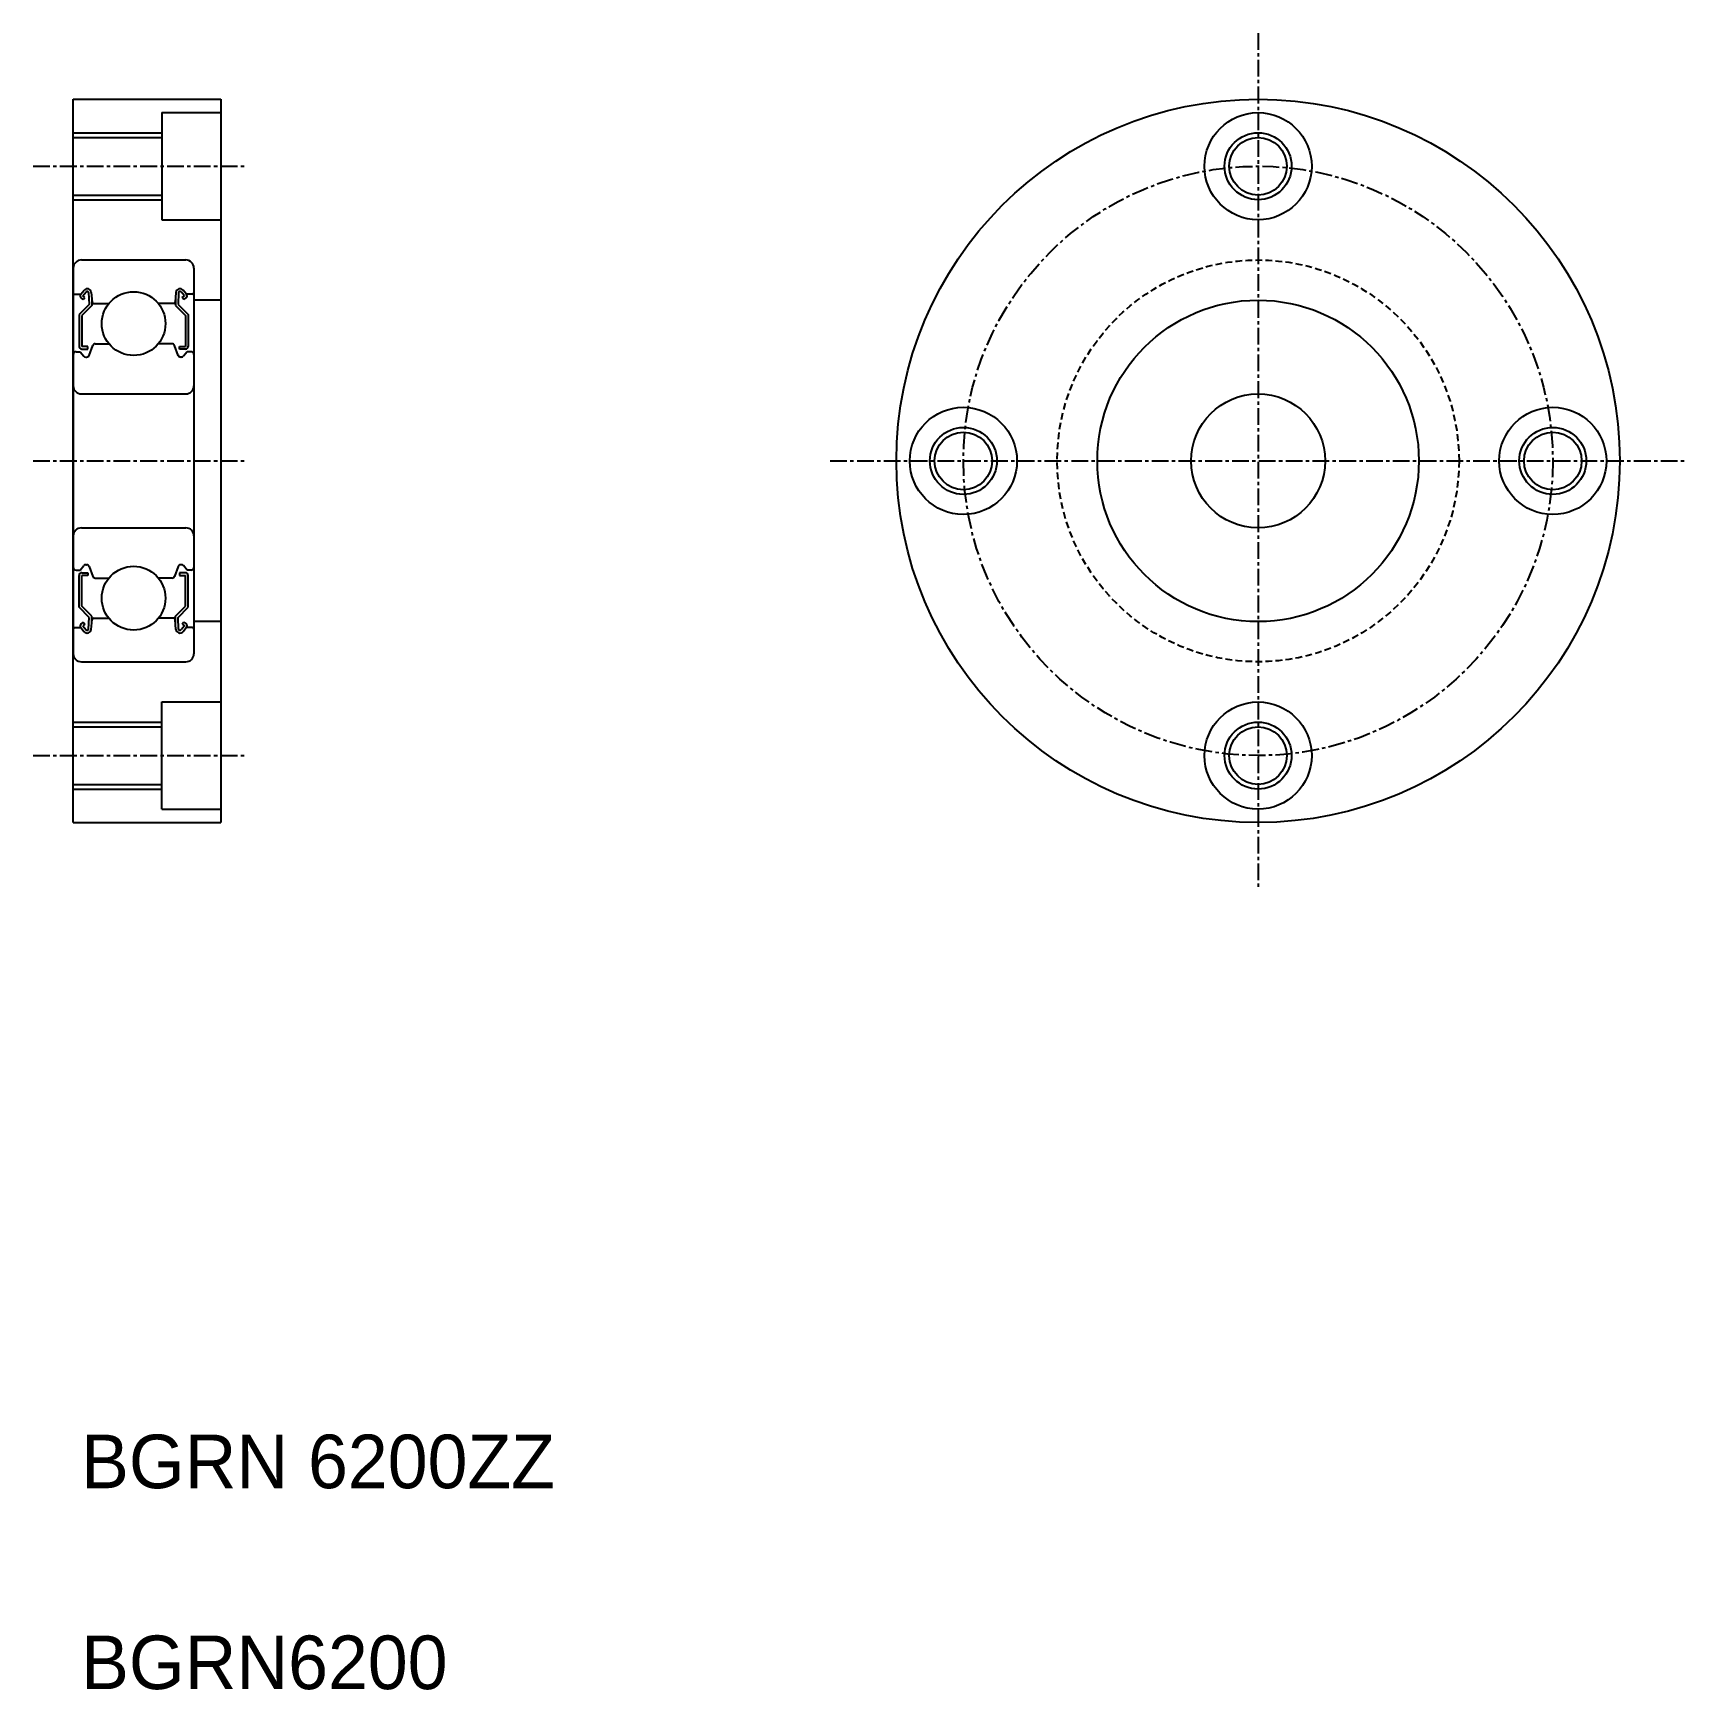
# Model space of a CAD drawing. Extents: x 136 to 259, y 76 to 200.
import ezdxf

# ---------------------------------------------------------------- set-up
doc = ezdxf.new("R2010")
doc.units = 0
doc.linetypes.add('CENTER', pattern=[2, 1.25, -0.25, 0.25, -0.25])
doc.linetypes.add('DASHED', pattern=[0.75, 0.5, -0.25])
doc.layers.get('0').update_dxf_attribs({"linetype": 'CONTINUOUS'})
doc.layers.add('CENTER', color=1, linetype='CENTER')

msp = doc.modelspace()

# ---------------------------------------------------------------- linework, layer by layer
for p, q in [((138.91, 140.7), (138.91, 194.7)), ((138.91, 194.7), (149.91, 194.7)), ((141.66, 194.7), (141.66, 194.7)), ((144.41, 194.7), (144.41, 194.7)), ((149.91, 194.7), (149.91, 140.7)), ((145.51, 193.7), (149.91, 193.7)), ((145.51, 193.7), (145.51, 185.7)), ((138.91, 191.85), (145.51, 191.85)), ((138.91, 187.55), (145.51, 187.55)), ((145.51, 185.7), (149.91, 185.7)), ((138.91, 182.1), (138.91, 153.3)), ((139.51, 182.7), (147.31, 182.7)), ((147.91, 182.1), (147.91, 153.3)), ((139.01, 180.15), (139.47, 180.15)), ((140.09, 179.38), (139.34, 178.63)), ((139.47, 180.15), (139.72, 180.45)), ((139.65, 179.74), (139.49, 179.87)), ((139.62, 180.02), (139.87, 180.32)), ((139.78, 179.89), (139.62, 180.02)), ((139.65, 179.74), (139.78, 179.89)), ((140.05, 180.26), (140.09, 179.38)), ((140.25, 180.28), (140.31, 179.54)), ((140.29, 179.77), (140.29, 179.3)), ((140.41, 179.45), (141.56, 179.45)), ((146.41, 179.45), (145.26, 179.45)), ((146.57, 180.28), (146.51, 179.54)), ((146.53, 179.77), (146.53, 179.3)), ((146.77, 180.26), (146.73, 179.38)), ((146.73, 179.38), (147.48, 178.63)), ((147.2, 180.02), (146.95, 180.32)), ((147.04, 179.89), (147.2, 180.02)), ((147.17, 179.74), (147.04, 179.89)), ((147.35, 180.15), (147.1, 180.45)), ((147.17, 179.74), (147.33, 179.87)), ((147.81, 180.15), (147.35, 180.15)), ((149.91, 179.7), (147.91, 179.7)), ((139.34, 178.63), (139.34, 176.25)), ((140.29, 179.3), (139.54, 178.55)), ((139.54, 178.55), (139.54, 176.25)), ((146.53, 179.3), (147.28, 178.55)), ((147.28, 178.55), (147.28, 176.25)), ((147.48, 178.63), (147.48, 176.25)), ((139.11, 175.85), (139.41, 175.85)), ((139.41, 175.85), (139.69, 175.52)), ((139.99, 176.25), (139.54, 176.25)), ((139.54, 176.05), (139.99, 176.05)), ((139.99, 176.05), (139.99, 176.25)), ((140.09, 175.58), (140.36, 176.32)), ((140.55, 176.45), (141.56, 176.45)), ((146.27, 176.45), (145.26, 176.45)), ((146.73, 175.58), (146.46, 176.32)), ((146.83, 176.25), (147.28, 176.25)), ((146.83, 176.05), (146.83, 176.25)), ((147.28, 176.05), (146.83, 176.05)), ((147.41, 175.85), (147.13, 175.52)), ((147.71, 175.85), (147.41, 175.85)), ((139.84, 175.45), (139.9, 175.45)), ((146.98, 175.45), (146.92, 175.45)), ((139.51, 172.7), (147.31, 172.7)), ((139.51, 162.7), (147.31, 162.7)), ((139.41, 159.55), (139.69, 159.88)), ((139.84, 159.95), (139.9, 159.95)), ((140.09, 159.82), (140.36, 159.08)), ((146.73, 159.82), (146.46, 159.08)), ((146.98, 159.95), (146.92, 159.95)), ((147.41, 159.55), (147.13, 159.88)), ((139.11, 159.55), (139.41, 159.55)), ((139.34, 156.77), (139.34, 159.15)), ((139.54, 159.35), (139.99, 159.35)), ((139.54, 156.85), (139.54, 159.15)), ((139.99, 159.15), (139.54, 159.15)), ((139.99, 159.35), (139.99, 159.15)), ((140.55, 158.95), (141.56, 158.95)), ((146.27, 158.95), (145.26, 158.95)), ((147.28, 159.35), (146.83, 159.35)), ((146.83, 159.35), (146.83, 159.15)), ((146.83, 159.15), (147.28, 159.15)), ((147.28, 156.85), (147.28, 159.15)), ((147.71, 159.55), (147.41, 159.55)), ((147.48, 156.77), (147.48, 159.15)), ((140.09, 156.02), (139.34, 156.77)), ((140.29, 156.1), (139.54, 156.85)), ((140.05, 155.14), (140.09, 156.02)), ((140.25, 155.12), (140.31, 155.86)), ((140.29, 155.63), (140.29, 156.1)), ((140.41, 155.95), (141.56, 155.95)), ((140.7, 155.95), (140.7, 155.95)), ((140.99, 155.95), (140.99, 155.95)), ((146.41, 155.95), (145.26, 155.95)), ((146.57, 155.12), (146.51, 155.86)), ((146.53, 156.1), (147.28, 156.85)), ((146.53, 155.63), (146.53, 156.1)), ((146.73, 156.02), (147.48, 156.77)), ((146.77, 155.14), (146.73, 156.02)), ((139.01, 155.25), (139.47, 155.25)), ((139.47, 155.25), (139.72, 154.95)), ((139.65, 155.66), (139.49, 155.53)), ((139.78, 155.51), (139.62, 155.38)), ((139.62, 155.38), (139.87, 155.08)), ((139.65, 155.66), (139.78, 155.51)), ((147.2, 155.38), (146.95, 155.08)), ((147.17, 155.66), (147.04, 155.51)), ((147.04, 155.51), (147.2, 155.38)), ((147.35, 155.25), (147.1, 154.95)), ((147.17, 155.66), (147.33, 155.53)), ((147.81, 155.25), (147.35, 155.25)), ((149.91, 155.7), (147.91, 155.7)), ((139.51, 152.7), (147.31, 152.7)), ((145.51, 149.7), (149.91, 149.7)), ((145.51, 141.7), (145.51, 149.7)), ((138.91, 147.85), (145.51, 147.85)), ((138.91, 143.55), (145.51, 143.55)), ((145.51, 141.7), (149.91, 141.7)), ((138.91, 140.7), (149.91, 140.7))]:
    msp.add_line(p, q)
at = {"color": 3}
for p, q in [((138.91, 192.2), (145.51, 192.2)), ((138.91, 187.2), (145.51, 187.2)), ((138.91, 148.2), (145.51, 148.2)), ((138.91, 143.2), (145.51, 143.2))]:
    msp.add_line(p, q, dxfattribs=at)
for centre, radius in [((227.35, 167.7), 27), ((227.35, 189.7), 4), ((227.35, 189.7), 2.15), ((143.41, 177.95), 2.38), ((227.35, 167.7), 12), ((227.35, 167.7), 5), ((205.35, 167.7), 4), ((249.35, 167.7), 4), ((205.35, 167.7), 2.15), ((249.35, 167.7), 2.15), ((143.41, 157.45), 2.38), ((227.35, 145.7), 4), ((227.35, 145.7), 2.15)]:
    msp.add_circle(centre, radius)
for centre in [(227.35, 189.7), (205.35, 167.7), (249.35, 167.7), (227.35, 145.7)]:
    msp.add_circle(centre, 2.5, dxfattribs=at)
at = {"color": 3, "linetype": 'DASHED'}
msp.add_circle((227.35, 167.7), 15, dxfattribs=at)
for centre, radius, start, end in [((139.51, 182.1), 0.6, 90, 180), ((147.31, 182.1), 0.6, 0, 90), ((139.01, 180.25), 0.1, 180, 270), ((139.62, 180.02), 0.2, 140.0029, 230.087), ((139.95, 180.25), 0.3, 4.9968, 140.0029), ((139.95, 180.26), 0.1, 2.8198, 140.0022), ((140.41, 179.55), 0.1, 184.9968, 269.9995), ((146.41, 179.55), 0.1, 270.0005, 355.0032), ((146.87, 180.25), 0.3, 39.9971, 175.0032), ((146.87, 180.26), 0.1, 39.9978, 177.1802), ((147.2, 180.02), 0.2, 309.913, 39.9971), ((147.81, 180.25), 0.1, 270, 0), ((139.11, 175.65), 0.2, 90, 180), ((139.54, 176.25), 0.2, 180, 270), ((140.55, 176.25), 0.2, 90, 159.9914), ((146.27, 176.25), 0.2, 20.0086, 90), ((147.28, 176.25), 0.2, 270, 0), ((147.71, 175.65), 0.2, 0, 90), ((139.84, 175.65), 0.2, 219.995, 270), ((139.9, 175.65), 0.2, 270, 339.9914), ((146.92, 175.65), 0.2, 200.0086, 270), ((146.98, 175.65), 0.2, 270, 320.005), ((139.51, 173.3), 0.6, 180, 270), ((147.31, 173.3), 0.6, 270, 0), ((139.51, 162.1), 0.6, 90, 180), ((147.31, 162.1), 0.6, 0, 90), ((139.11, 159.75), 0.2, 180, 270), ((139.84, 159.75), 0.2, 90, 140.005), ((139.9, 159.75), 0.2, 20.0086, 90), ((146.92, 159.75), 0.2, 90, 159.9914), ((146.98, 159.75), 0.2, 39.995, 90), ((147.71, 159.75), 0.2, 270, 0), ((139.54, 159.15), 0.2, 90, 180), ((140.55, 159.15), 0.2, 200.0086, 270), ((146.27, 159.15), 0.2, 270, 339.9914), ((147.28, 159.15), 0.2, 0, 90), ((140.41, 155.85), 0.1, 90.0005, 175.0032), ((146.41, 155.85), 0.1, 4.9968, 89.9995), ((139.01, 155.15), 0.1, 90, 180), ((139.62, 155.38), 0.2, 129.913, 219.9971), ((139.95, 155.15), 0.3, 219.9971, 355.0032), ((139.95, 155.15), 0.1, 219.9978, 357.1802), ((146.87, 155.15), 0.3, 184.9968, 320.0029), ((146.87, 155.15), 0.1, 182.8198, 320.0022), ((147.2, 155.38), 0.2, 320.0029, 50.087), ((147.81, 155.15), 0.1, 0, 90), ((139.51, 153.3), 0.6, 180, 270), ((147.31, 153.3), 0.6, 270, 0)]:
    msp.add_arc(centre, radius, start, end)
at = {"layer": 'CENTER', "color": 1, "linetype": 'CENTER'}
for p, q in [((227.35, 199.64), (227.35, 135.76)), ((135.91, 189.7), (151.91, 189.7)), ((135.91, 167.7), (151.91, 167.7)), ((195.41, 167.7), (259.28, 167.7)), ((135.91, 145.7), (151.91, 145.7))]:
    msp.add_line(p, q, dxfattribs=at)
msp.add_circle((227.35, 167.7), 22, dxfattribs=at)

# ---------------------------------------------------------------- texts
for s, p in [('BGRN 6200ZZ', (139.49, 91)), ('BGRN6200', (139.49, 76))]:
    msp.add_text(s, height=4).set_placement(p)

doc.saveas('drawing.dxf')
